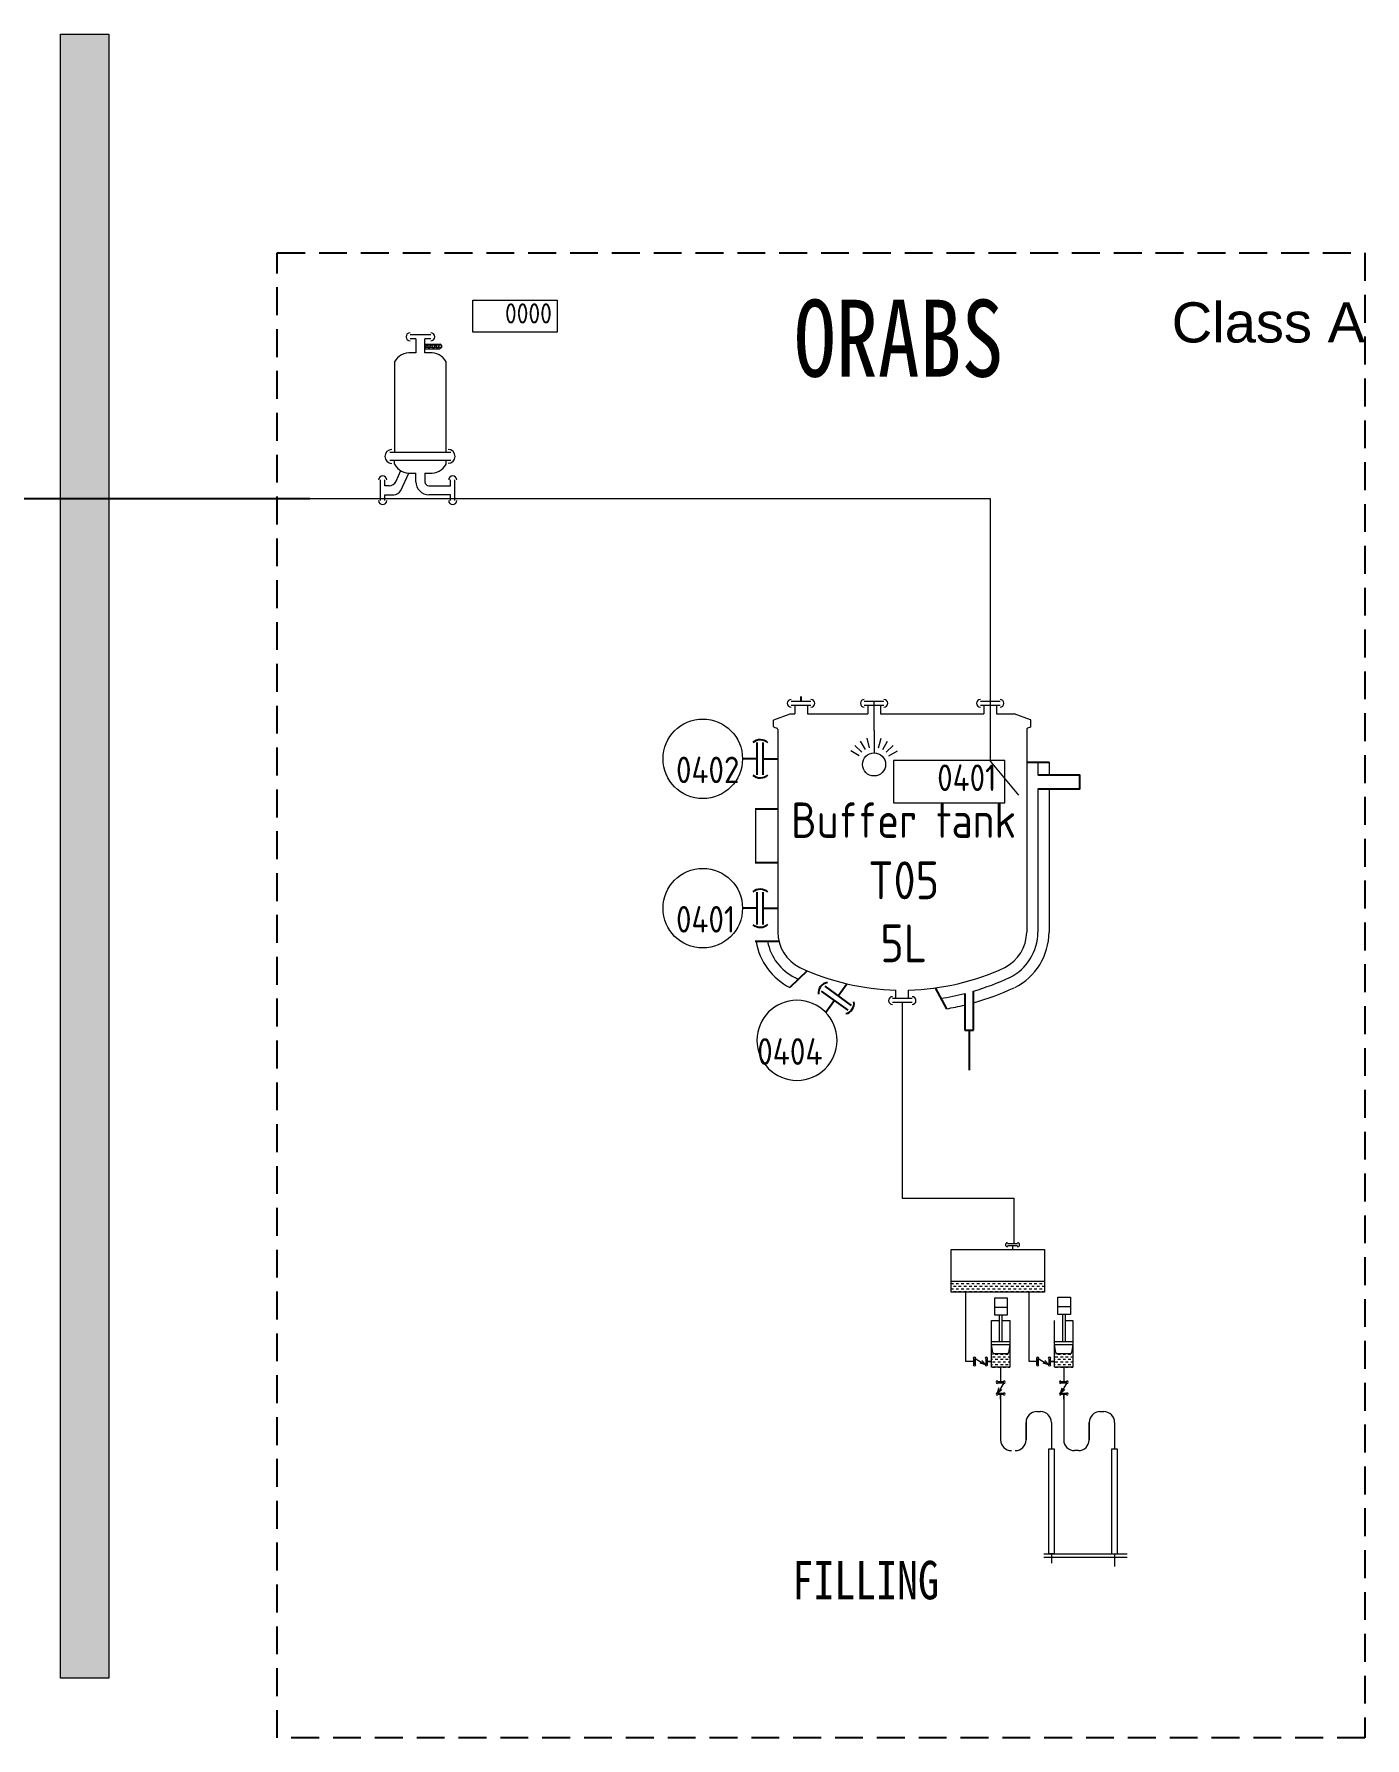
# Model space of a CAD drawing. Header units: millimetres. Extents: x -68339142 to 208, y -167 to 82456658.
# Drawn here: x -68334077 to -68333480, y 82455894 to 82456658 of the extents above; entities that cross this region are included whole.
import ezdxf

# ---------------------------------------------------------------- set-up
doc = ezdxf.new("R2010")
doc.units = ezdxf.units.MM
doc.header["$MEASUREMENT"] = 0
doc.linetypes.add('HIDDEN2', pattern=[0.1875, 0.125, -0.0625])
for name, color, linetype in [('WFI', 100, 'Continuous'), ('文字', 1, 'Continuous'), ('药液', 210, 'Continuous')]:
    doc.layers.add(name, color=color, linetype=linetype)
doc.layers.add('图层00物料管路PR', color=6, linetype='Continuous', lineweight=15)
doc.layers.add('图层32注释层', color=10, linetype='Continuous', lineweight=5)
doc.styles.add('ACGBTS', font='micross.ttf', dxfattribs={"height": 1})
doc.styles.get("Standard").update_dxf_attribs({"font": 'gbenor.shx', "bigfont": 'gbcbig.shx'})

# ---------------------------------------------------------------- blocks, each defined once
blk = doc.blocks.new('液体过滤器1')
at = {"color": 7, "lineweight": 9}
for p, q in [((4.71, -0.09), (-4.52, -0.09)), ((-1.94, -1.93), (-4.52, -1.93)), ((-1.94, -1.93), (-1.94, -8.16)), ((2.14, -8.16), (2.14, -1.93)), ((4.71, -1.93), (2.14, -1.93)), ((2.14, -4.24), (8.76, -4.24)), ((2.14, -6.32), (3.08, -4.24)), ((9.59, -4.76), (2.14, -4.76)), ((9.59, -5.8), (2.14, -5.8)), ((2.14, -6.32), (8.76, -6.32)), ((4.03, -6.32), (3.08, -4.24)), ((4.03, -6.32), (4.97, -4.24)), ((5.92, -6.32), (4.97, -4.24)), ((6.86, -4.24), (5.92, -6.32)), ((7.81, -6.32), (6.86, -4.24)), ((7.81, -6.32), (8.76, -4.24)), ((9.59, -4.76), (8.76, -4.24)), ((9.59, -5.8), (8.76, -6.32)), ((9.59, -4.76), (9.59, -5.8)), ((-11.51, -12.23), (-11.51, -52.88)), ((-1.94, -8.16), (-3.97, -8.16)), ((4.17, -8.16), (2.14, -8.16)), ((11.71, -52.88), (11.71, -12.23)), ((13.75, -52.88), (-13.57, -52.88)), ((-13.56, -56.25), (13.74, -56.25)), ((-11.5, -58.06), (-11.5, -56.25)), ((-10.82, -65.7), (-8.66, -60.94)), ((11.71, -58.06), (11.71, -56.25)), ((-17.75, -74.37), (-17.75, -65.14)), ((-15.9, -67.72), (-15.9, -65.14)), ((-13.97, -67.72), (-15.9, -67.72)), ((-8.74, -69.83), (-5.04, -62.11)), ((-3.97, -62.13), (-1.93, -62.13)), ((-1.93, -65.92), (-1.93, -62.13)), ((2.14, -62.13), (2.14, -65.99)), ((2.14, -62.13), (4.18, -62.13)), ((3.87, -67.72), (13.65, -67.72)), ((13.65, -67.72), (13.65, -65.14)), ((15.5, -74.37), (15.5, -65.14)), ((-15.9, -74.37), (-15.9, -71.79)), ((-15.9, -71.79), (-11.86, -71.79)), ((13.65, -71.79), (3.94, -71.79)), ((13.65, -74.37), (13.65, -71.79))]:
    blk.add_line(p, q, dxfattribs=at)
at = {"color": 1, "linetype": 'ByBlock', "lineweight": 9}
blk.add_lwpolyline([(61.38, 1.07), (23.58, 1.07), (23.58, 15.47), (61.38, 15.47)], close=True, dxfattribs=at)
at = {"color": 7, "lineweight": 9}
for centre, radius, start, end in [((-4.52, -1.01), 1.81, 90, 270), ((4.71, -1.01), 1.81, 270, 90), ((-4.37, -16.43), 8.28, 87.26254, 149.52479), ((4.57, -16.43), 8.28, 30.47502, 92.73747), ((-12.76, -54.61), 3.1, 90, 270), ((12.58, -54.58), 3.1, 270, 90), ((-4.37, -53.86), 8.28, 210.47502, 272.73747), ((4.55, -53.86), 8.28, 267.26253, 329.52498), ((-16.82, -65.14), 1.81, 0, 180), ((-13.97, -64.26), 3.46, 270, 335.49525), ((3.94, -65.92), 5.88, 180, 270), ((3.87, -65.99), 1.73, 180, 270), ((14.57, -65.14), 1.81, 0, 180), ((-16.82, -74.37), 1.81, 180, 0), ((-11.86, -68.34), 3.46, 270, 334.39183), ((14.57, -74.37), 1.81, 180, 0)]:
    blk.add_arc(centre, radius, start, end, dxfattribs=at)
at = {"color": 1, "linetype": 'ByBlock', "lineweight": 9}
for tag, p, height, flags in [('YQJ_CODE', (24.16, 4.95), 9, 2), ('YQJ_ITEMID', (12.39, -14.6), 5, 1), ('YQJ_CLASS_NAME', (12.85, -20.08), 5, 1)]:
    blk.add_attdef(tag, p, '', height=height, dxfattribs=dict(at, flags=flags))
for tag, p, height in [('YQJ_NO', (38.01, 4.97), 9), ('尺寸', (26.25, -9.81), 6.3)]:
    blk.add_attdef(tag, p, '', height=height, dxfattribs=at)
blk = doc.blocks.new('*U360')
at = {"color": 7, "linetype": 'ByBlock', "lineweight": 9}
for p, q in [((0, 0), (0, -7.61)), ((-4.13, -7.41), (-6.49, -5.05)), ((-2.92, -6.48), (-4.59, -3.59)), ((-1.51, -5.9), (-2.37, -2.67)), ((1.51, -5.9), (2.37, -2.67)), ((2.92, -6.48), (4.59, -3.59)), ((4.13, -7.41), (6.49, -5.05)), ((-5.05, -8.62), (-7.95, -6.95)), ((5.05, -8.62), (7.95, -6.95))]:
    blk.add_line(p, q, dxfattribs=at)
at = {"color": 1, "linetype": 'ByBlock', "lineweight": 9}
blk.add_lwpolyline([(6.57, -24.56), (44.37, -24.56), (44.37, -10.16), (6.57, -10.16)], close=True, dxfattribs=at)
at = {"color": 7, "linetype": 'ByBlock', "lineweight": 9}
blk.add_circle((0, -11.53), 3.92, dxfattribs=at)
at = {"color": 1, "linetype": 'ByBlock', "lineweight": 9}
for tag, p, height, flags in [('YQJ_CODE', (8.98, -20.35), 9, 2), ('YQJ_ITEMID', (12.02, -13.78), 5, 1), ('YQJ_CLASS_NAME', (12.43, -19.2), 5, 1)]:
    blk.add_attdef(tag, p, '', height=height, dxfattribs=dict(at, flags=flags))
blk.add_attdef('YQJ_NO', (21.43, -20.55), '', height=9, dxfattribs=at)
blk = doc.blocks.new('卫生卡箍')
at = {"color": 0}
for p, q in [((5.01, 0), (0, 0)), ((5.01, -5.49), (5.01, 5.49)), ((6.99, -5.49), (6.99, 5.49)), ((6.99, 0), (12, 0))]:
    blk.add_line(p, q, dxfattribs=at)
for centre, start, end in [((5.97, 3.1), 46.47917, 135.78093), ((5.97, -3.1), 224.21907, 313.52083)]:
    blk.add_arc(centre, 3.47, start, end, dxfattribs=at)
blk = doc.blocks.new('液位计')
at = {"color": 1, "linetype": 'ByBlock', "lineweight": 9}
blk.add_circle((13.5, 0), 13.5, dxfattribs=at)
at = {"color": 1, "linetype": 'ByBlock', "lineweight": 9, "flags": 1}
for tag, p in [('YQJ_ITEMID', (24.92, 7.98)), ('YQJ_CLASS_NAME', (24.93, 3.68)), ('供电电源', (25.44, -5.23)), ('品牌', (25.35, -0.69)), ('控制方式', (25.57, -9.99)), ('量程上限', (25.3, -14.93)), ('量程下限', (25.17, -19.97)), ('输入信号类型1', (25.12, -25.29)), ('输入信号类型2', (24.95, -30.48))]:
    blk.add_attdef(tag, p, '', height=5, dxfattribs=at)
at = {"color": 1, "linetype": 'ByBlock', "lineweight": 13, "flags": 2}
blk.add_attdef('YQJ_CODE', (7.04, 0.6), '', height=9, dxfattribs=at)
at = {"color": 1, "linetype": 'ByBlock', "lineweight": 13}
blk.add_attdef('YQJ_NO', (4.42, -8.26), '', height=9, dxfattribs=at)
at = {"color": 1, "linetype": 'ByBlock', "lineweight": 9}
blk.add_attdef('尺寸', (-11.61, -20.93), '', height=6.3, dxfattribs=at)
blk = doc.blocks.new('*U69')
at = {"color": 1, "linetype": 'ByBlock', "lineweight": 9}
blk.add_circle((13.5, 0), 13.5, dxfattribs=at)
at = {"color": 1, "linetype": 'ByBlock', "lineweight": 9, "flags": 1}
for tag, p in [('YQJ_ITEMID', (24.39, 7.98)), ('YQJ_CLASS_NAME', (24.4, 3.68)), ('供电电源', (24.91, -5.23)), ('品牌', (24.82, -0.69)), ('控制方式', (25.05, -9.99)), ('量程上限', (24.78, -14.93)), ('量程下限', (24.64, -19.97)), ('输入信号类型1', (24.59, -25.29)), ('输入信号类型2', (24.42, -30.48))]:
    blk.add_attdef(tag, p, '', height=5, dxfattribs=at)
at = {"color": 1, "linetype": 'ByBlock', "lineweight": 13, "flags": 2}
blk.add_attdef('YQJ_CODE', (7.18, -0.38), '', height=9, dxfattribs=at)
at = {"color": 1, "linetype": 'ByBlock', "lineweight": 13}
blk.add_attdef('YQJ_NO', (4.42, -8.26), '', height=9, dxfattribs=at)
at = {"color": 1, "linetype": 'ByBlock', "lineweight": 9}
blk.add_attdef('尺寸', (-11.61, -20.93), '', height=6.3, dxfattribs=at)
blk = doc.blocks.new('*U92')
at = {"color": 0}
for p, q in [((1.11, -4.88), (0, 0)), ((-4.25, -6.1), (6.47, -3.67)), ((-3.81, -8.04), (6.91, -5.6)), ((1.55, -6.82), (2.66, -11.7))]:
    blk.add_line(p, q, dxfattribs=at)
for centre, start, end in [((-1.7, -6.51), 147.02946, 236.33122), ((4.34, -5.13), 329.28957, 58.59132)]:
    blk.add_arc(centre, 3.47, start, end, dxfattribs=at)

msp = doc.modelspace()

# ---------------------------------------------------------------- hatches: boundary and pattern name
at = {"lineweight": 9}
h = msp.add_hatch(dxfattribs=at)
h.set_pattern_fill('ANGLE', color=0, scale=1.2)
h.set_pattern_definition([(0, (-68375894.147, 82526899.457), (0, 8.382), [6.096, -2.286]), (90, (-68375894.147, 82526899.457), (-8.382, 5e-16), [6.096, -2.286])])
h.paths.add_polyline_path([(-68334043.20343, 82456657.60987), (-68334064.74934, 82456657.60987), (-68334064.74807, 82455920.905), (-68334043.20215, 82455920.905)])
at = {"linetype": 'ByBlock', "lineweight": 9}
h = msp.add_hatch(dxfattribs=at)
h.set_pattern_fill('DASH', color=6, scale=0.368339, style=0)
h.set_pattern_definition([(0, (-68385132.0767, 82449200.1487), (1.169476682, 1.169476682), [1.16947668, -1.16947668])])
h.paths.add_polyline_path([(-68333665.52347, 82456098.88016), (-68333665.52347, 82456093.91755), (-68333623.76489, 82456093.91755), (-68333623.76489, 82456098.88016)])
h = msp.add_hatch(dxfattribs=at)
h.set_pattern_fill('DASH', color=6, scale=0.368339, style=0)
h.set_pattern_definition([(0, (-68385132.0767, 82449200.1481), (1.169476682, 1.169476682), [1.16947668, -1.16947668])])
h.paths.add_polyline_path([(-68333646.43486, 82456066.3161, -0.370279182), (-68333646.98097, 82456066.78479), (-68333647.54342, 82456070.44937), (-68333647.54342, 82456060.24525), (-68333639.29283, 82456060.24525), (-68333639.29283, 82456070.44937), (-68333639.8921, 82456066.77956, -0.367560361), (-68333640.43738, 82456066.3161)])
h.paths.add_polyline_path([(-68333618.14375, 82456066.3161, -0.370279182), (-68333618.68986, 82456066.78479), (-68333619.25231, 82456070.44937), (-68333619.25231, 82456060.24525), (-68333611.00173, 82456060.24525), (-68333611.00173, 82456070.44937), (-68333611.60099, 82456066.77956, -0.367560361), (-68333612.14628, 82456066.3161)])

# ---------------------------------------------------------------- linework, layer by layer
at = {"color": 7, "lineweight": 9}
for p, q in [((-68333737.30627, 82456358.62523), (-68333728.48043, 82456358.62523)), ((-68333737.30627, 82456356.86007), (-68333728.48043, 82456356.86007)), ((-68333735.72163, 82456356.86007), (-68333735.72163, 82456353.06129)), ((-68333730.06507, 82456356.86007), (-68333730.06507, 82456353.06129)), ((-68333704.56176, 82456358.62523), (-68333695.73593, 82456358.62523)), ((-68333704.56176, 82456356.86007), (-68333695.73593, 82456356.86007)), ((-68333702.97713, 82456356.86007), (-68333702.97713, 82456353.06129)), ((-68333697.32056, 82456356.86007), (-68333697.32056, 82456353.06129)), ((-68333652.4966, 82456358.62523), (-68333643.67076, 82456358.62523)), ((-68333652.4966, 82456356.86007), (-68333643.67076, 82456356.86007)), ((-68333650.91197, 82456356.86007), (-68333650.91197, 82456353.06129)), ((-68333645.2554, 82456356.86007), (-68333645.2554, 82456353.06129)), ((-68333745.17725, 82456347.27971), (-68333745.17725, 82456350.19816)), ((-68333745.03936, 82456350.39509), (-68333737.71404, 82456353.06129)), ((-68333737.71404, 82456353.06129), (-68333735.72163, 82456353.06129)), ((-68333730.06507, 82456353.06129), (-68333702.97713, 82456353.06129)), ((-68333697.32056, 82456353.06129), (-68333650.91197, 82456353.06129)), ((-68333645.2554, 82456353.06129), (-68333637.30192, 82456353.06129)), ((-68333629.9766, 82456350.39509), (-68333637.30192, 82456353.06129)), ((-68333629.83871, 82456347.27971), (-68333629.83871, 82456350.19816)), ((-68333745.03936, 82456347.08277), (-68333743.62276, 82456346.56718)), ((-68333743.27803, 82456346.07485), (-68333743.27802, 82456255.22054)), ((-68333631.73792, 82456346.07485), (-68333631.73792, 82456255.22054)), ((-68333629.9766, 82456347.08278), (-68333631.39319, 82456346.56718)), ((-68333626.73792, 82456331.38269), (-68333626.73792, 82456325.62426)), ((-68333621.73792, 82456331.38269), (-68333621.73792, 82456325.62426)), ((-68333626.73792, 82456319.32722), (-68333626.73793, 82456255.22054)), ((-68333621.73792, 82456319.32722), (-68333621.73793, 82456255.22054)), ((-68333753.27803, 82456310.2854), (-68333753.27803, 82456286.32304)), ((-68333626.73792, 82456310.2854), (-68333626.73792, 82456286.32304)), ((-68333690.33626, 82456225.44203), (-68333690.33626, 82456229.24081)), ((-68333684.67969, 82456225.44203), (-68333684.67969, 82456229.24081)), ((-68333683.09506, 82456225.44203), (-68333691.92089, 82456225.44203)), ((-68333683.09506, 82456223.67687), (-68333691.92089, 82456223.67687))]:
    msp.add_line(p, q, dxfattribs=at)
for p, q in [((-68333732.89335, 82456358.62523), (-68333732.89335, 82456360.74018)), ((-68333631.73792, 82456331.38269), (-68333621.73792, 82456331.38269)), ((-68333743.40559, 82456310.2854), (-68333753.40559, 82456310.2854)), ((-68333743.40559, 82456286.32304), (-68333753.40559, 82456286.32304)), ((-68333742.76106, 82456250.97525), (-68333753.40559, 82456250.97525)), ((-68333730.2167, 82456237.93219), (-68333737.89496, 82456230.41609)), ((-68333672.81618, 82456230.20006), (-68333667.74658, 82456220.85837)), ((-68333659.51722, 82456227.69836), (-68333659.51722, 82456211.28795)), ((-68333655.53114, 82456211.28795), (-68333655.53114, 82456228.78669)), ((-68333659.51722, 82456211.28795), (-68333655.53114, 82456211.28795))]:
    msp.add_line(p, q)
at = {"color": 5}
msp.add_line((-68333657.52418, 82456211.28795), (-68333657.52418, 82456193.42181), dxfattribs=at)
at = {"color": 6, "linetype": 'ByBlock', "lineweight": 9}
for p, q in [((-68333635.80963, 82456115.57597), (-68333640.3844, 82456115.57597)), ((-68333635.80963, 82456115.57596), (-68333640.3844, 82456115.57596)), ((-68333635.80963, 82456115.57596), (-68333640.3844, 82456115.57596)), ((-68333635.80963, 82456115.57596), (-68333640.3844, 82456115.57596)), ((-68333635.80963, 82456114.661), (-68333640.3844, 82456114.661)), ((-68333638.09701, 82456114.661), (-68333638.09701, 82456113.04387)), ((-68333665.52347, 82456098.88016), (-68333623.76489, 82456098.88016)), ((-68333658.97549, 82456062.78985), (-68333658.97549, 82456093.91755)), ((-68333630.68439, 82456062.78985), (-68333630.68439, 82456093.91755)), ((-68333647.54342, 82456081.11358), (-68333644.04234, 82456081.11358)), ((-68333647.54342, 82456060.24587), (-68333647.54342, 82456081.11358)), ((-68333646.08323, 82456087.20862), (-68333640.50556, 82456087.20862)), ((-68333642.71481, 82456081.11358), (-68333639.29283, 82456081.11358)), ((-68333639.29283, 82456081.11358), (-68333639.29283, 82456060.24587)), ((-68333619.25231, 82456060.24587), (-68333619.25231, 82456081.11358)), ((-68333617.71375, 82456087.50161), (-68333612.13608, 82456087.50161)), ((-68333614.36573, 82456081.11358), (-68333611.00173, 82456081.11358)), ((-68333611.00173, 82456081.11358), (-68333611.00173, 82456060.24587)), ((-68333655.42016, 82456062.78922), (-68333658.97549, 82456062.78922)), ((-68333655.42016, 82456061.36459), (-68333655.42016, 82456064.21386)), ((-68333654.8503, 82456064.21386), (-68333650.10152, 82456061.36459)), ((-68333654.8503, 82456064.21386), (-68333654.8503, 82456061.36459)), ((-68333654.8503, 82456061.36459), (-68333654.8503, 82456064.21386)), ((-68333650.10152, 82456061.36459), (-68333652.62277, 82456062.04015)), ((-68333650.10152, 82456061.36459), (-68333651.88408, 82456063.2713)), ((-68333650.10152, 82456064.21386), (-68333650.10152, 82456061.36459)), ((-68333650.10152, 82456064.21386), (-68333650.10152, 82456061.36459)), ((-68333649.53167, 82456064.21386), (-68333649.53167, 82456061.36459)), ((-68333647.54342, 82456062.78922), (-68333649.53167, 82456062.78922)), ((-68333649.25434, 82456062.78922), (-68333647.81802, 82456062.78922)), ((-68333639.29283, 82456060.24525), (-68333647.54342, 82456060.24525)), ((-68333643.41813, 82456060.24525), (-68333643.42008, 82456053.84728)), ((-68333627.12905, 82456062.78922), (-68333630.68439, 82456062.78922)), ((-68333627.12905, 82456061.36459), (-68333627.12905, 82456064.21386)), ((-68333626.5592, 82456064.21386), (-68333621.81041, 82456061.36459)), ((-68333626.5592, 82456064.21386), (-68333626.5592, 82456061.36459)), ((-68333626.5592, 82456061.36459), (-68333626.5592, 82456064.21386)), ((-68333621.81041, 82456061.36459), (-68333624.33166, 82456062.04015)), ((-68333621.81041, 82456061.36459), (-68333623.59297, 82456063.2713)), ((-68333621.81041, 82456064.21386), (-68333621.81041, 82456061.36459)), ((-68333621.81041, 82456064.21386), (-68333621.81041, 82456061.36459)), ((-68333621.24056, 82456064.21386), (-68333621.24056, 82456061.36459)), ((-68333619.25231, 82456062.78922), (-68333621.24056, 82456062.78922)), ((-68333620.96323, 82456062.78922), (-68333619.52692, 82456062.78922)), ((-68333611.00173, 82456060.24525), (-68333619.25231, 82456060.24525)), ((-68333615.12702, 82456060.24525), (-68333615.12897, 82456053.84728)), ((-68333644.84276, 82456053.84728), (-68333641.99349, 82456053.84728)), ((-68333641.99349, 82456053.27743), (-68333644.84276, 82456048.52865)), ((-68333641.99349, 82456053.27743), (-68333644.84276, 82456053.27743)), ((-68333644.84276, 82456053.27743), (-68333641.99349, 82456053.27743)), ((-68333644.84276, 82456048.52865), (-68333644.1672, 82456051.04989)), ((-68333616.55165, 82456053.84728), (-68333613.70238, 82456053.84728)), ((-68333613.70238, 82456053.27743), (-68333616.55165, 82456048.52865)), ((-68333613.70238, 82456053.27743), (-68333616.55165, 82456053.27743)), ((-68333616.55165, 82456053.27743), (-68333613.70238, 82456053.27743)), ((-68333616.55165, 82456048.52865), (-68333615.87609, 82456051.04989)), ((-68333644.84276, 82456048.52865), (-68333642.93605, 82456050.3112)), ((-68333641.99349, 82456048.52865), (-68333644.84276, 82456048.52865)), ((-68333641.99349, 82456048.52865), (-68333644.84276, 82456048.52865)), ((-68333641.99349, 82456047.95879), (-68333644.84276, 82456047.95879)), ((-68333643.41813, 82456047.68147), (-68333643.42415, 82456027.71817)), ((-68333643.41813, 82456045.97055), (-68333643.41813, 82456047.95879)), ((-68333643.41813, 82456047.68147), (-68333643.41813, 82456046.24515)), ((-68333616.55165, 82456048.52865), (-68333614.64494, 82456050.3112)), ((-68333613.70238, 82456048.52865), (-68333616.55165, 82456048.52865)), ((-68333613.70238, 82456048.52865), (-68333616.55165, 82456048.52865)), ((-68333613.70238, 82456047.95879), (-68333616.55165, 82456047.95879)), ((-68333615.12702, 82456047.95879), (-68333615.13304, 82456027.71817)), ((-68333615.12702, 82456045.97055), (-68333615.12702, 82456047.95879)), ((-68333615.12702, 82456047.68147), (-68333615.12702, 82456046.24515)), ((-68333632.02825, 82456035.51871), (-68333632.02825, 82456027.71817)), ((-68333632.02825, 82456035.51871), (-68333632.02825, 82456027.71817)), ((-68333632.02825, 82456027.71817), (-68333632.02825, 82456035.51871)), ((-68333627.17999, 82456040.36698), (-68333625.48061, 82456040.36698)), ((-68333620.63235, 82456035.51871), (-68333620.63235, 82456023.72836)), ((-68333603.73714, 82456035.51871), (-68333603.73714, 82456027.71817)), ((-68333603.73714, 82456035.51871), (-68333603.73714, 82456027.71817)), ((-68333603.73714, 82456027.71817), (-68333603.73714, 82456035.51871)), ((-68333598.88888, 82456040.36698), (-68333597.18951, 82456040.36698)), ((-68333592.34124, 82456035.51871), (-68333592.34124, 82456023.63808)), ((-68333608.58541, 82456022.86991), (-68333610.28478, 82456022.86991)), ((-68333624.09383, 82455976.57844), (-68333586.74495, 82455976.57844)), ((-68333624.09383, 82455975.17988), (-68333586.74495, 82455975.17988)), ((-68333620.6384, 82455976.6168), (-68333620.6384, 82455972.44346)), ((-68333592.34729, 82455976.52651), (-68333592.34729, 82455970.98424))]:
    msp.add_line(p, q, dxfattribs=at)
at = {"color": 0, "linetype": 'ByBlock', "lineweight": 9, "ltscale": 0.002}
for p, q in [((-68333644.04234, 82456083.54681), (-68333644.04234, 82456071.80406)), ((-68333642.71481, 82456071.80406), (-68333642.71481, 82456083.54681)), ((-68333615.69327, 82456083.8398), (-68333615.69327, 82456071.80406)), ((-68333614.36573, 82456071.80406), (-68333614.36573, 82456083.8398)), ((-68333647.54342, 82456070.44937), (-68333647.54342, 82456071.80344)), ((-68333647.54342, 82456071.80344), (-68333639.29283, 82456071.80344)), ((-68333647.54342, 82456070.44937), (-68333639.29283, 82456070.44937)), ((-68333646.98097, 82456066.78479), (-68333647.54342, 82456070.44937)), ((-68333640.43738, 82456066.3161), (-68333646.43486, 82456066.3161)), ((-68333639.29283, 82456070.44937), (-68333639.8921, 82456066.77956)), ((-68333639.29283, 82456071.80344), (-68333639.29283, 82456070.44937)), ((-68333619.25231, 82456070.44937), (-68333619.25231, 82456071.80344)), ((-68333619.25231, 82456071.80344), (-68333611.00173, 82456071.80344)), ((-68333619.25231, 82456070.44937), (-68333611.00173, 82456070.44937)), ((-68333618.68986, 82456066.78479), (-68333619.25231, 82456070.44937)), ((-68333612.14628, 82456066.3161), (-68333618.14375, 82456066.3161)), ((-68333611.00173, 82456070.44937), (-68333611.60099, 82456066.77956)), ((-68333611.00173, 82456071.80344), (-68333611.00173, 82456070.44937))]:
    msp.add_line(p, q, dxfattribs=at)
at = {"color": 0, "lineweight": 9}
msp.add_lwpolyline([(-68334064.74934, 82456657.60987), (-68334043.20343, 82456657.60987), (-68334043.20215, 82455920.905), (-68334064.74807, 82455920.905)], close=True, dxfattribs=at)
at = {"linetype": 'HIDDEN2', "lineweight": -3, "ltscale": 100}
msp.add_lwpolyline([(-68333967.68762, 82456559.52916), (-68333480.13445, 82456559.52916), (-68333480.13445, 82455894.14545), (-68333967.68762, 82455894.14545)], close=True, dxfattribs=at)
msp.add_lwpolyline([(-68333626.73792, 82456325.62426), (-68333608.04378, 82456325.62426), (-68333608.04378, 82456319.32722), (-68333626.73792, 82456319.32722)])
at = {"color": 6, "linetype": 'ByBlock', "lineweight": 9}
for points in [[(-68333665.52347, 82456113.04387), (-68333623.76489, 82456113.04387), (-68333623.76489, 82456093.91755), (-68333665.52347, 82456093.91755)], [(-68333646.08323, 82456091.34618), (-68333640.50556, 82456091.34618), (-68333640.50556, 82456083.54681), (-68333646.08323, 82456083.54681)], [(-68333617.71375, 82456091.63917), (-68333612.13608, 82456091.63917), (-68333612.13608, 82456083.8398), (-68333617.71375, 82456083.8398)], [(-68333621.80692, 82456023.75611), (-68333619.46987, 82456023.75611), (-68333619.46987, 82455976.6168), (-68333621.80692, 82455976.6168)], [(-68333593.51582, 82456023.66582), (-68333591.17877, 82456023.66582), (-68333591.17877, 82455976.52651), (-68333593.51582, 82455976.52651)]]:
    msp.add_lwpolyline(points, close=True, dxfattribs=at)
at = {"color": 7, "lineweight": 9}
for centre, radius, start, end in [((-68333737.30627, 82456357.74265), 1.72828, 90, 270), ((-68333728.48043, 82456357.74265), 1.72828, 270, 90), ((-68333704.56176, 82456357.74265), 1.72828, 90, 270), ((-68333695.73593, 82456357.74265), 1.72828, 270, 90), ((-68333652.4966, 82456357.74265), 1.72828, 90, 270), ((-68333643.67076, 82456357.74265), 1.72828, 270, 90), ((-68333744.96768, 82456350.19816), 0.20957, 110.00000876, 180.00000939), ((-68333630.04827, 82456350.19816), 0.20957, 0, 70.00000014), ((-68333744.96768, 82456347.27971), 0.20957, 180.00000939, 250.00000933), ((-68333743.80195, 82456346.07485), 0.52392, 0.00000939, 70.00000933), ((-68333631.214, 82456346.07485), 0.52392, 109.99999986, 180), ((-68333630.04827, 82456347.27971), 0.20957, 289.99999986, 0), ((-68333691.92089, 82456224.55945), 1.72828, 90, 270), ((-68333683.09506, 82456224.55945), 1.72828, 270, 90)]:
    msp.add_arc(centre, radius, start, end, dxfattribs=at)
at = {"linetype": 'ByBlock', "lineweight": 5}
for centre, radius, start, end in [((-68333725.58851, 82456255.22054), 27.68951, 188.81922016, 243.61219984), ((-68333725.58851, 82456255.22054), 22.68951, 190.78378289, 243.61219984), ((-68333725.58851, 82456255.22054), 17.68951, 180, 243.61219988), ((-68333649.42744, 82456255.22054), 17.68951, 296.38780012, 0), ((-68333649.42744, 82456255.22054), 22.68951, 296.38780016, 0), ((-68333649.42744, 82456255.22054), 27.68951, 296.38780016, 0), ((-68333687.50798, 82456338.05986), 113.8558, 245.03594792, 245.86072946), ((-68333687.50797, 82456338.05986), 108.8558, 245.03594783, 268.51117822), ((-68333687.50797, 82456338.05986), 108.8558, 271.48882178, 294.96405217), ((-68333687.50798, 82456338.05986), 113.8558, 286.31116748, 294.96405208), ((-68333687.50798, 82456338.05986), 113.8558, 278.70605481, 284.23171174), ((-68333687.50798, 82456338.05986), 118.8558, 285.60708278, 294.96405208), ((-68333687.50798, 82456338.05986), 118.8558, 279.57064973, 283.62120418)]:
    msp.add_arc(centre, radius, start, end, dxfattribs=at)
at = {"color": 6, "linetype": 'ByBlock', "lineweight": 9}
for centre, radius, start, end in [((-68333640.3844, 82456115.11848), 0.89583, 90, 270), ((-68333635.80963, 82456115.11848), 0.89583, 270, 90), ((-68333655.13523, 82456064.21386), 0.55794, 0, 180), ((-68333655.13523, 82456061.36459), 0.55794, 180, 0), ((-68333649.81659, 82456064.21386), 0.55794, 0, 180), ((-68333649.81659, 82456061.36459), 0.55794, 180, 0), ((-68333626.84412, 82456064.21386), 0.55794, 0, 180), ((-68333626.84412, 82456061.36459), 0.55794, 180, 0), ((-68333621.52549, 82456064.21386), 0.55794, 0, 180), ((-68333621.52549, 82456061.36459), 0.55794, 180, 0), ((-68333644.84276, 82456053.56236), 0.55794, 90, 270), ((-68333641.99349, 82456053.56236), 0.55794, 270, 90), ((-68333616.55165, 82456053.56236), 0.55794, 90, 270), ((-68333613.70238, 82456053.56236), 0.55794, 270, 90), ((-68333644.84276, 82456048.24372), 0.55794, 90, 270), ((-68333641.99349, 82456048.24372), 0.55794, 270, 90), ((-68333616.55165, 82456048.24372), 0.55794, 90, 270), ((-68333613.70238, 82456048.24372), 0.55794, 270, 90), ((-68333627.17999, 82456035.51871), 4.84826, 90, 180), ((-68333625.48061, 82456035.51871), 4.84826, 0, 90), ((-68333598.88888, 82456035.51871), 4.84826, 90, 180), ((-68333597.18951, 82456035.51871), 4.84826, 0, 90), ((-68333638.57589, 82456027.71817), 4.84826, 180, 270), ((-68333636.87651, 82456027.71817), 4.84826, 270, 0), ((-68333610.28478, 82456027.71817), 4.84826, 180, 270), ((-68333608.58541, 82456027.71817), 4.84826, 270, 0)]:
    msp.add_arc(centre, radius, start, end, dxfattribs=at)
at = {"color": 0, "linetype": 'ByBlock', "lineweight": 9, "ltscale": 0.002}
for centre, start, end in [((-68333646.43486, 82456066.86861), 188.72583116, 270), ((-68333640.43738, 82456066.86861), 270, 350.72570754), ((-68333618.14375, 82456066.86861), 188.72583116, 270), ((-68333612.14628, 82456066.86861), 270, 350.72570754)]:
    msp.add_arc(centre, 0.55251, start, end, dxfattribs=at)
at = {"layer": 'WFI', "lineweight": 9}
msp.add_line((-68333700.14884, 82456345.57036), (-68333700.14884, 82456358.62523), dxfattribs=at)
at = {"layer": '图层00物料管路PR', "color": 6, "linetype": 'ByBlock', "lineweight": -3}
msp.add_line((-68334153.28752, 82456449.5428), (-68333953.02427, 82456449.54273), dxfattribs=at)
at = {"layer": '药液', "color": 6, "lineweight": 9}
for p, q in [((-68333953.02424, 82456449.54273), (-68333648.08368, 82456449.54273)), ((-68333648.08368, 82456449.54273), (-68333648.08368, 82456331.85404)), ((-68333648.08368, 82456331.85404), (-68333635.35084, 82456316.61255)), ((-68333687.50797, 82456223.67687), (-68333687.50797, 82456135.99551)), ((-68333687.50797, 82456135.99551), (-68333637.32558, 82456135.99551)), ((-68333637.32558, 82456115.57596), (-68333637.32558, 82456135.99551))]:
    msp.add_line(p, q, dxfattribs=at)

# ---------------------------------------------------------------- block references
ref = msp.add_blockref('液体过滤器1', (-68333903.59203, 82456522.9669))
ref.add_attrib('YQJ_NO', '0000', (-68333865.5855, 82456527.94072), dxfattribs={"color": 1, "linetype": 'ByBlock', "lineweight": 9, "height": 9})
ref = msp.add_blockref('液位计', (-68333794.75803, 82456332.86619), dxfattribs=dict(xscale=1.32, yscale=1.32, zscale=1.32))
ref.add_attrib('YQJ_NO', '0402', (-68333788.92429, 82456321.96238), dxfattribs={"color": 1, "linetype": 'ByBlock', "lineweight": 13, "height": 11.88})
at = {"xscale": -1.32, "yscale": 1.32, "zscale": 1.32}
for p in [(-68333743.27803, 82456332.86619), (-68333743.27803, 82456265.91817)]:
    msp.add_blockref('卫生卡箍', p, dxfattribs=at)
ref = msp.add_blockref('*U360', (-68333700.14884, 82456345.57036), dxfattribs=dict(xscale=1.32, yscale=1.32, zscale=1.32))
ref.add_attrib('YQJ_NO', '0401', (-68333671.86386, 82456318.44775), dxfattribs={"color": 1, "linetype": 'ByBlock', "lineweight": 9, "height": 11.88})
ref = msp.add_blockref('液位计', (-68333794.75803, 82456265.91817), dxfattribs=dict(xscale=1.32, yscale=1.32, zscale=1.32))
ref.add_attrib('YQJ_NO', '0401', (-68333788.92429, 82456255.01436), dxfattribs={"color": 1, "linetype": 'ByBlock', "lineweight": 13, "height": 11.88})
at = {"xscale": 1.331, "yscale": 1.331, "zscale": 1.331, "rotation": 311.3793870516099}
msp.add_blockref('*U92', (-68333712.41419, 82456232.09163), dxfattribs=at)
ref = msp.add_blockref('*U69', (-68333716.74451, 82456206.7141), dxfattribs=dict(xscale=-1.331, yscale=1.331, zscale=1.331))
ref.add_attrib('YQJ_NO', '0404', (-68333752.5665, 82456195.71943), dxfattribs={"color": 1, "linetype": 'ByBlock', "lineweight": 13, "height": 11.979})

# ---------------------------------------------------------------- texts
at = {"lineweight": 13, "insert": (-68333736.06574, 82456521.05471), "char_height": 34.494599, "attachment_point": 4}
msp.add_mtext('\\pxqc;{\\fFangSong|b0|i0|c134|p49;\\W0.8;ORABS}', dxfattribs=at)
at = {"insert": (-68333751.93571, 82456313.29533), "char_height": 16.937325, "width": 130.0544383, "attachment_point": 1}
msp.add_mtext('\\pxqc;{\\H0.93515x;Buffer tank}\\PT05\\P5L', dxfattribs=at)
at = {"layer": '图层32注释层', "color": 2, "lineweight": 9, "insert": (-68333566.73933, 82456537.41505), "char_height": 16.2625208, "attachment_point": 1, "style": 'ACGBTS'}
msp.add_mtext('\\pxqc;{\\H1.10684x;Class A}', dxfattribs=at)
at = {"layer": '文字', "lineweight": 13, "insert": (-68333736.77443, 82455964.73184), "char_height": 17.2472995, "attachment_point": 4}
msp.add_mtext('{\\fFangSong|b0|i0|c134|p49;\\W0.8;\\C2;FILLING}', dxfattribs=at)

doc.saveas('drawing.dxf')
